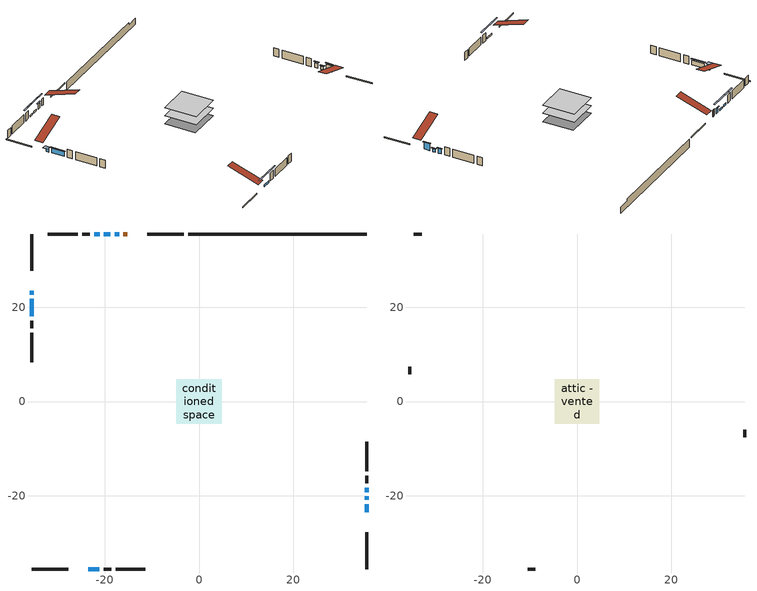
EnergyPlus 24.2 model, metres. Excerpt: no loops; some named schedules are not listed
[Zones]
conditioned space
 floor adiabatic (AdiabaticFloorConstruction): -4.72,-4.72 -4.72,4.72 4.72,4.72 4.72,-4.72 z0.61
 floor foundation (Slab1 construction): -4.87,-4.57 -4.87,4.57 4.87,4.57 4.87,-4.57 z-1.83
 wall outside (RimJoist1 construction): -3.18,35.53 -10.93,35.53 / -35.53,-35.53 -27.78,-35.53 / -35.53,35.53 -35.53,27.78 / 35.53,-35.53 35.53,-27.78 z0.61:0.91
 wall outside (AdiabaticWallConstruction 1): -15.21,35.53 -16.02,35.53 z0.61:2.64
 wall outside (AdiabaticWallConstruction): -35.53,23.5 -35.53,22.68 z0.61:1.93; -23.5,-35.53 -21.16,-35.53 / -18.79,35.53 -20.17,35.53 / -21.1,35.53 -22.27,35.53 z0.61:1.14; -35.53,21.75 -35.53,18.09 / -16.95,35.53 -17.87,35.53 / 35.53,-19.2 35.53,-18.28 z0.61:2.08; 35.53,-23.5 35.53,-21.77 z0.61:2.67; 35.53,-20.84 35.53,-20.13 z0.61:1.53
 wall outside (Wall1 construction): -23.19,35.53 -24.8,35.53 / -20.23,-35.53 -18.62,-35.53 / -35.53,17.17 -35.53,15.56 / 35.53,-17.36 35.53,-15.75 z0.61:3.05
 wall outside (Wall2 construction): -25.73,35.53 -32.04,35.53 / -17.69,-35.53 -11.38,-35.53 / -35.53,14.63 -35.53,8.32 / 35.53,-14.82 35.53,-8.51 z0.61:3.05
 wall foundation (FoundationWall1 construction): -2.25,35.53,-1.83 -2.25,35.53,0.61 31.75,35.53,0.61 31.75,35.53,-0.08 35.53,35.53,-0.08 35.53,35.53,-1.83
 window (WindowConstruction 5): -35.53,23.5 -35.53,22.68 z0.61:1.93
 window (WindowConstruction 8): -23.5,-35.53 -21.16,-35.53 z0.61:1.14
 window (WindowConstruction): -35.53,21.75 -35.53,18.09 z0.61:2.08
 window (WindowConstruction 1): -16.95,35.53 -17.87,35.53 z0.61:2.08
 window (WindowConstruction 2): 35.53,-23.5 35.53,-21.77 z0.61:2.67
 window (WindowConstruction 3): 35.53,-20.84 35.53,-20.13 z0.61:1.52
 window (WindowConstruction 4): 35.53,-19.2 35.53,-18.28 z0.61:2.08
 window (WindowConstruction 6): -18.8,35.53 -20.17,35.53 z0.61:1.14
 window (WindowConstruction 7): -21.1,35.53 -22.26,35.53 z0.61:1.14
 door (Door): -15.21,35.53 -16.02,35.53 z0.61:2.64
 ceiling adiabatic (AdiabaticFloorConstruction): 4.72,-4.72 4.72,4.72 -4.72,4.72 -4.72,-4.72 z0.61
attic - vented
 floor to conditioned space (Floor1 construction Reversed): -4.72,-4.72 -4.72,4.72 4.72,4.72 4.72,-4.72 z3.05
 wall outside (Wall3 construction): -32.97,35.53 -34.6,35.53 / -10.45,-35.53 -8.83,-35.53 / -35.53,7.39 -35.53,5.76 / 35.53,-7.58 35.53,-5.95 z0.61:3.05
 roof outside (Roof1 construction): -14.28,35.53,3.05 -14.28,26.33,6.11 -11.86,26.33,6.11 -11.86,35.53,3.05; -24.42,-35.53,3.05 -24.42,-26.33,6.11 -26.85,-26.33,6.11 -26.85,-35.53,3.05; -35.53,24.42,3.05 -26.33,24.42,6.11 -26.33,26.85,6.11 -35.53,26.85,3.05; 35.53,-24.42,3.05 26.33,-24.42,6.11 26.33,-26.85,6.11 35.53,-26.85,3.05
shading: -35.53,22.38 -35.53,23.79 -36.75,23.79 -36.75,22.38 z2.23; -18.11,-35.53 -26.55,-35.53 -26.55,-35.83 -18.11,-35.83 z4.19; -35.53,17.8 -35.53,22.05 -35.83,22.05 -35.83,17.8 z2.38; -18.17,35.53 -16.65,35.53 -16.65,35.83 -18.17,35.83 z2.38; 35.53,-21.47 35.53,-23.79 35.83,-23.79 35.83,-21.47 z2.97; 35.53,-19.83 35.53,-21.14 35.83,-21.14 35.83,-19.83 z1.82; 35.53,-17.99 35.53,-19.5 35.83,-19.5 35.83,-17.99 z2.38; -23.22,35.53 -15.74,35.53 -15.74,35.83 -23.22,35.83 z4.19; -25.32,35.53 -18.05,35.53 -18.05,35.83 -25.32,35.83 z4.19
[Building]
Building 1: Terrain=Suburbs
[Site:Location]
Quebec Intl AP_QC: Latitude {deg}=46.8; Longitude {deg}=-71.38; Time Zone {hr}=-5; Elevation {m}=74; Keep Site Location Information=Yes
[Site:GroundTemperature:Shallow]
0.0108218, -2.24938, -2.43038, -1.3578, 2.94801, 7.23376, 10.9493, 13.303, 13.5029, 11.5886, 7.96783, 3.81355
[Site:WaterMainsTemperature]
Calculation Method=Schedule; Temperature Schedule=mains temperature schedule
[Material] Roughness=Rough; Thermal Absorptance=0.9
Name | Thickness {m} | Conductivity {W/m-K} | Density {kg/m3} | Specific Heat {J/kg-K} | Solar Absorptance | Visible Absorptance
asphalt or fiberglass shingles | 0.00635 | 0.162714 | 1121.4 | 1465.45 | 0.4 | 0.4
ceiling loosefill ins | 0.169333 | 0.0480833 | 16.02 | 1046.75 | 0.7 | 0.7
ceiling stud and cavity | 0.1397 | 0.0759208 | 65.682 | 1177.47 | 0.7 | 0.7
concrete 4.0 in. | 0.1016 | 1.803125 | 2242.8 | 837.4 | 0.7 | 0.7
concrete 8.0 in. | 0.2032 | 1.803125 | 2242.8 | 837.4 | 0.7 | 0.7
door material | 0.04445 | 0.053851 | 512.64 | 1214.23 | 0.7 | 0.7
exterior vertical ins | 0.0536725 | 0.029427 | 32.04 | 1214.23 | 0.7 | 0.7
floor covering | 0.0127 | 0.0433444 | 54.468 | 1339.84 | 0.6 | 0.6
floor rigid ins; wall rigid ins 1 | 0.512978 | 0.029427 | 32.04 | 1214.23 | 0.7 | 0.7
floor stud and cavity | 0.1397 | 1.75129 | 37.0049 | 1207.88 | 0.7 | 0.7
furniture material conditioned space 1 | 0.1524 | 0.115458 | 640.8 | 1214.23 | 0.6 | 0.6
gypsum board | 0.0127 | 0.160291 | 801 | 837.4 | 0.6 | 0.6
gypsum board 1 | 0.0127 | 0.160291 | 801 | 837.4 | 0.7 | 0.7
osb sheathing 0.5 in. | 0.0127 | 0.115458 | 512.64 | 1214.23 | 0.7 | 0.7
osb sheathing 0.75 in. | 0.01905 | 0.115458 | 512.64 | 1214.23 | 0.7 | 0.7
osb sheathing 2.0 in. | 0.0508 | 0.115458 | 512.64 | 1214.23 | 0.7 | 0.7
rim joist rigid ins; wall rigid ins | 0.051816 | 0.029427 | 32.04 | 1214.23 | 0.7 | 0.7
rim joist stud and cavity | 0.0508 | 0.04374 | 125.044 | 1163.47 | 0.6 | 0.6
slab rigid ins | 0.0259096 | 0.029427 | 32.04 | 1214.23 | 0.7 | 0.7
wall stud and cavity | 0.1397 | 0.118771 | 139.0536 | 1170.24 | 0.7 | 0.7
wall stud and cavity 1 | 0.1397 | 0.139928 | 139.0536 | 1170.24 | 0.7 | 0.7
wall stud and cavity 2 | 0.0889 | 6.1454 | 50.32683 | 1063.81 | 0.6 | 0.6
wall stud and cavity 3 | 0.0889 | 0.380278 | 52.3479 | 1209.89 | 0.7 | 0.7
wall stud and cavity 4 | 0.0889 | 0.391764 | 83.0341 | 1211.67 | 0.7 | 0.7
wood siding | 0.0254 | 0.102417 | 544.68 | 1172.36 | 0.4 | 0.4
wood siding 1 | 0.00254 | 0.102417 | 544.68 | 1172.36 | 0.4 | 0.4
wood siding 2; wood siding 3; wood siding 4 | 0.0254 | 0.102417 | 544.68 | 1172.36 | 0.7 | 0.7
[WindowMaterial:SimpleGlazingSystem]
Name | U-Factor {W/m2-K} | Solar Heat Gain Coefficient
WindowMaterial | 1.66763 | 0.42
WindowMaterial 1 | 1.76529 | 0.39
WindowMaterial 2 | 1.2026 | 0.21
WindowMaterial 3 | 1.88339 | 0.35
WindowMaterial 4 | 1.65059 | 0.43
WindowMaterial 5 | 3.02297 | 0.49
WindowMaterial 6 | 3.03035 | 0.47
[Construction]
AdiabaticFloorConstruction: floor stud and cavity, floor rigid ins, osb sheathing 0.75 in., floor covering
AdiabaticWallConstruction: wood siding 3, wall rigid ins 1, wall stud and cavity 3, gypsum board
AdiabaticWallConstruction 1: wood siding 4, wall rigid ins 1, wall stud and cavity 3, gypsum board
Door: door material
Floor1 construction Reversed: gypsum board, ceiling stud and cavity, ceiling loosefill ins
FoundationWall1 construction: concrete 8.0 in., gypsum board 1
furniture construction conditioned space 1: furniture material conditioned space 1
PartitionWallConstruction: gypsum board, wall stud and cavity 4, gypsum board
RimJoist1 construction: wood siding 2, rim joist rigid ins, osb sheathing 2.0 in., rim joist stud and cavity
Roof1 construction: asphalt or fiberglass shingles
Slab1 construction: slab rigid ins, concrete 4.0 in.
Wall1 construction: wood siding, wall rigid ins, osb sheathing 0.5 in., wall stud and cavity, gypsum board
Wall2 construction: wood siding, wall rigid ins, osb sheathing 0.5 in., wall stud and cavity 1, gypsum board
Wall3 construction: wood siding 1, wall stud and cavity 2
WindowConstruction: WindowMaterial
WindowConstruction 1; WindowConstruction 4: WindowMaterial 1
WindowConstruction 2: WindowMaterial 2
WindowConstruction 3: WindowMaterial 3
WindowConstruction 5: WindowMaterial 4
WindowConstruction 6: WindowMaterial 5
WindowConstruction 7; WindowConstruction 8: WindowMaterial 6
[Zone] Multiplier=1; Part of Total Floor Area=Yes
Name | Volume {m3}
attic - vented | 44.3939
conditioned space | 457.2
[Space]
Name | Zone | Volume {m3}
attic - vented 1 | attic - vented | 44.3939
conditioned space 1 | conditioned space | 457.2
[ZoneInfiltration:EffectiveLeakageArea]
infil attic - vented 1: Zone or Space=attic - vented 1; Schedule=Always On Discrete; Effective Air Leakage Area {cm2}=3293.17; Stack Coefficient=0.000382779; Wind Coefficient=1.32189e-05
[ZoneMixing]
whole house fan mix: Zone or Space=attic - vented; Schedule=Always On Continuous; Design Flow Rate Calculation Method=Flow/Zone; Design Flow Rate {m3/s}=0; Source Zone or Space=conditioned space
[SurfaceProperty:ExposedFoundationPerimeter]
Slab1: Exposed Perimeter Calculation Method=TotalExposedPerimeter; Total Exposed Perimeter {m}=37.78
[InternalMass] Zone or ZoneList=conditioned space; Space or SpaceList=conditioned space 1
Name | Construction | Surface Area {m2}
furniture mass conditioned space 1 | furniture construction conditioned space 1 | 71.3599
partition wall mass | PartitionWallConstruction | 178.4
[Lights]
interior lighting: Zone or ZoneList or Space or SpaceList=conditioned space 1; Schedule=interior lighting schedule; Design Level Calculation Method=LightingLevel; Lighting Level {W}=343.2; Return Air Fraction=0; Fraction Radiant=0.6; Fraction Visible=0.2; Fraction Replaceable=1
[People]
occupants: Zone or ZoneList or Space or SpaceList=conditioned space 1; Number of People Schedule=occupants schedule; Number of People Calculation Method=People; Number of People=3; Fraction Radiant=0.314171; Sensible Heat Fraction=0.56303; Activity Level Schedule=occupants activity schedule; Carbon Dioxide Generation Rate {m3/s-W}=0; Enable ASHRAE 55 Comfort Warnings=No; Mean Radiant Temperature Calculation Type=EnclosureAveraged
[ElectricEquipment] Zone or ZoneList or Space or SpaceList=conditioned space 1; Design Level Calculation Method=EquipmentLevel
Name | Schedule | Design Level {W} | Fraction Latent | Fraction Radiant | Fraction Lost
clothes dryer | clothes dryer schedule | 140.772 | 0.015 | 0.081 | 0.85
clothes washer | clothes washer schedule | 32.1985 | 0.03 | 0.162 | 0.7
cooking range | cooking range schedule | 215.147 | 0.08 | 0.432 | 0.2
dishwasher | dishwasher schedule | 66.8632 | 0.3 | 0.18 | 0.4
fridge | fridge schedule | 72.9452 | 0 | 0.6 | 0
mech vent bath fan 0 | mech vent bath fan 0 schedule | 25.1 | 0 | 0 | 1
mech vent house fan | mech vent house fan schedule | 19.9167 | 0 | 0 | 0.5
mech vent house fan cfis | mech vent house fan cfis schedule | 0 | 0 | 0 | 0
mech vent range fan 0 | mech vent range fan 0 schedule | 57 | 0 | 0 | 1
misc plug loads | misc plug loads schedule | 494.7 | 0.045 | 0.513 | 0.1
whole house fan | Always On Discrete | 0 | 0 | 0 | 1
[OtherEquipment] Zone or ZoneList or Space or SpaceList=conditioned space 1; Design Level Calculation Method=EquipmentLevel
Name | Fuel Type | Schedule | Design Level {W} | Fraction Latent | Fraction Radiant | Fraction Lost
clothes dryer 1 | Electricity | clothes dryer schedule | 0 | 0.015 | 0.081 | 0.85
cooking range 1 | Electricity | cooking range schedule | 0 | 0.08 | 0.432 | 0.2
general water use latent | None | general water use schedule | 62.594 | 1 | 0 | 0
general water use sensible | None | general water use schedule | -61.6891 | 0 | 0.6 | 0
mech vent house fan latent load | None | Always On Discrete | 0 | 1 | 0 | 0
mech vent house fan sensible load | None | Always On Discrete | 0 | 0 | 0 | 0
water heater energy adjustment1 | Electricity | Always On Discrete | 0.01 | 0 | 0 | 1
[ZoneInfiltration:DesignFlowRate] Zone or ZoneList or Space or SpaceList=conditioned space 1; Schedule=Always On Discrete; Design Flow Rate Calculation Method=Flow/Zone; Design Flow Rate {m3/s}=0
infil flow; natural vent flow; whole house fan flow
[ZoneControl:Thermostat]
conditioned space Thermostat: Zone or ZoneList=conditioned space; Control Type Schedule=conditioned space Thermostat Schedule; Control 1=conditioned space temperature setpoint; Temperature Difference Between Cutout And Setpoint {deltaC}=0
[ZoneHVAC:Baseboard:Convective:Electric]
electric baseboard: Availability Schedule=Always On Discrete; Heating Design Capacity {W}=5342.39; Efficiency=1
[Zone equipment]
conditioned space: electric baseboard
[Foundation:Kiva]
Foundation Kiva 1: Initial Indoor Air Temperature {C}=18; Wall Height Above Grade {m}=0.609996; Wall Depth Below Slab {m}=0.2032; Custom Block Material Name 1=exterior vertical ins; Custom Block Depth 1 {m}=2.43998; Custom Block X Position 1 {m}=0.2159; Custom Block Z Position 1 {m}=0
[Foundation:Kiva:Settings]
Soil Conductivity {W/m-K}=0.849921; Soil Density {kg/m3}=1842.3; Soil Specific Heat {J/kg-K}=418.7; Ground Solar Absorptivity=0.9; Ground Thermal Absorptivity=0.9; Ground Surface Roughness {m}=0.03; Far-Field Width {m}=40; Deep-Ground Boundary Condition=ZeroFlux; Deep-Ground Depth {m}=40; Minimum Cell Dimension {m}=0.2; Maximum Cell Growth Coefficient=3; Simulation Timestep=Timestep
[Exterior:Lights]
exterior lighting: Schedule=exterior lighting schedule; Design Level {W}=75.6
[EnergyManagementSystem:GlobalVariable]
infil_program_Qfan
infil_program_Qinf
natural_vent_program_Qnv
natural_vent_program_Qwhf
[EnergyManagementSystem:Sensor]
Name | Output:Variable or Output:Meter Index Key | Output:Variable or Output:Meter
airflow_gain | infil flow | Infiltration Sensible Heat Gain Energy
airflow_gain_1 | natural vent flow | Infiltration Sensible Heat Gain Energy
airflow_gain_2 | whole house fan flow | Infiltration Sensible Heat Gain Energy
airflow_loss | infil flow | Infiltration Sensible Heat Loss Energy
airflow_loss_1 | natural vent flow | Infiltration Sensible Heat Loss Energy
airflow_loss_2 | whole house fan flow | Infiltration Sensible Heat Loss Energy
clg_load_cond |  | Cooling:EnergyTransfer:Zone:CONDITIONED SPACE
clg_sp_s; clg_sp_s_1 | cooling setpoint | Schedule Value
clothes_dryer_exhaust_0_sch_s | clothes dryer exhaust 0 schedule | Schedule Value
conditioned_space_clg_unmet_s | conditioned space | Zone Cooling Setpoint Not Met Time
conditioned_space_htg_unmet_s | conditioned space | Zone Heating Setpoint Not Met Time
cool_season | cooling season schedule | Schedule Value
fridge_tin_s | conditioned space | Zone Mean Air Temperature
htg_load_cond |  | Heating:EnergyTransfer:Zone:CONDITIONED SPACE
htg_sp_s; htg_sp_s_1 | heating setpoint | Schedule Value
ig_ee_conv | clothes dryer | Electric Equipment Convective Heating Energy
ig_ee_conv_2 | cooking range | Electric Equipment Convective Heating Energy
ig_ee_conv_4 | fridge | Electric Equipment Convective Heating Energy
ig_ee_conv_5 | misc plug loads | Electric Equipment Convective Heating Energy
ig_ee_conv_6 | whole house fan | Electric Equipment Convective Heating Energy
ig_ee_rad | clothes dryer | Electric Equipment Radiant Heating Energy
ig_ee_rad_2 | cooking range | Electric Equipment Radiant Heating Energy
ig_ee_rad_4 | fridge | Electric Equipment Radiant Heating Energy
ig_ee_rad_5 | misc plug loads | Electric Equipment Radiant Heating Energy
ig_ee_rad_6 | whole house fan | Electric Equipment Radiant Heating Energy
ig_lgt_conv | interior lighting | Lights Convective Heating Energy
ig_lgt_rad | interior lighting | Lights Radiant Heating Energy
ig_lgt_vis | interior lighting | Lights Visible Radiation Heating Energy
ig_oe_conv | clothes dryer 1 | Other Equipment Convective Heating Energy
ig_oe_conv_1 | cooking range 1 | Other Equipment Convective Heating Energy
ig_oe_conv_2 | general water use latent | Other Equipment Convective Heating Energy
ig_oe_conv_3 | general water use sensible | Other Equipment Convective Heating Energy
ig_oe_conv_4 | water heater energy adjustment1 | Other Equipment Convective Heating Energy
ig_oe_rad | clothes dryer 1 | Other Equipment Radiant Heating Energy
ig_oe_rad_1 | cooking range 1 | Other Equipment Radiant Heating Energy
ig_oe_rad_2 | general water use latent | Other Equipment Radiant Heating Energy
ig_oe_rad_3 | general water use sensible | Other Equipment Radiant Heating Energy
ig_oe_rad_4 | water heater energy adjustment1 | Other Equipment Radiant Heating Energy
ig_ppl_conv | occupants | People Convective Heating Energy
ig_ppl_rad | occupants | People Radiant Heating Energy
im_conv | furniture mass conditioned space 1 | Surface Inside Face Convection Heat Gain Energy
im_conv_1 | partition wall mass | Surface Inside Face Convection Heat Gain Energy
im_ig | furniture mass conditioned space 1 | Surface Inside Face Internal Gains Radiation Heat Gain Energy
im_ig_1 | partition wall mass | Surface Inside Face Internal Gains Radiation Heat Gain Energy
im_lgt | furniture mass conditioned space 1 | Surface Inside Face Lights Radiation Heat Gain Energy
im_lgt_1 | partition wall mass | Surface Inside Face Lights Radiation Heat Gain Energy
im_sol | furniture mass conditioned space 1 | Surface Inside Face Solar Radiation Heat Gain Energy
im_sol_1 | partition wall mass | Surface Inside Face Solar Radiation Heat Gain Energy
im_surf | furniture mass conditioned space 1 | Surface Inside Face Net Surface Thermal Radiation Heat Gain Energy
im_surf_1 | partition wall mass | Surface Inside Face Net Surface Thermal Radiation Heat Gain Energy
mech_vent_bath_fan_0_sch_s | mech vent bath fan 0 schedule | Schedule Value
mech_vent_range_fan_0_sch_s | mech vent range fan 0 schedule | Schedule Value
mv_conv | mech vent bath fan 0 | Electric Equipment Convective Heating Energy
mv_conv_1 | mech vent house fan | Electric Equipment Convective Heating Energy
mv_conv_2 | mech vent house fan cfis | Electric Equipment Convective Heating Energy
mv_conv_3 | mech vent range fan 0 | Electric Equipment Convective Heating Energy
mv_conv_4 | mech vent house fan latent load | Other Equipment Convective Heating Energy
mv_conv_5 | mech vent house fan sensible load | Other Equipment Convective Heating Energy
mv_rad | mech vent bath fan 0 | Electric Equipment Radiant Heating Energy
mv_rad_1 | mech vent house fan | Electric Equipment Radiant Heating Energy
mv_rad_2 | mech vent house fan cfis | Electric Equipment Radiant Heating Energy
mv_rad_3 | mech vent range fan 0 | Electric Equipment Radiant Heating Energy
mv_rad_4 | mech vent house fan latent load | Other Equipment Radiant Heating Energy
mv_rad_5 | mech vent house fan sensible load | Other Equipment Radiant Heating Energy
natural_vent_s | natural vent schedule | Schedule Value
out_pb_s |  | Site Outdoor Air Barometric Pressure
out_wt_s |  | Site Outdoor Air Humidity Ratio
site_vw_s |  | Site Wind Speed
ss_back_out | Window1 | Surface Window Shortwave from Zone Back Out Window Heat Transfer Rate
ss_back_out_1 | Window10 | Surface Window Shortwave from Zone Back Out Window Heat Transfer Rate
ss_back_out_2 | Window2 | Surface Window Shortwave from Zone Back Out Window Heat Transfer Rate
ss_back_out_3 | Window4 | Surface Window Shortwave from Zone Back Out Window Heat Transfer Rate
ss_back_out_4 | Window5 | Surface Window Shortwave from Zone Back Out Window Heat Transfer Rate
ss_back_out_5 | Window6 | Surface Window Shortwave from Zone Back Out Window Heat Transfer Rate
ss_back_out_6 | Window7 | Surface Window Shortwave from Zone Back Out Window Heat Transfer Rate
ss_back_out_7 | Window8 | Surface Window Shortwave from Zone Back Out Window Heat Transfer Rate
ss_back_out_8 | Window9 | Surface Window Shortwave from Zone Back Out Window Heat Transfer Rate
ss_conv | Door1 | Surface Inside Face Convection Heat Gain Energy
ss_conv_1 | Window1 | Surface Inside Face Convection Heat Gain Energy
ss_conv_2 | Window10 | Surface Inside Face Convection Heat Gain Energy
ss_conv_3 | Window2 | Surface Inside Face Convection Heat Gain Energy
ss_conv_4 | Window4 | Surface Inside Face Convection Heat Gain Energy
ss_conv_5 | Window5 | Surface Inside Face Convection Heat Gain Energy
ss_conv_6 | Window6 | Surface Inside Face Convection Heat Gain Energy
ss_conv_7 | Window7 | Surface Inside Face Convection Heat Gain Energy
ss_conv_8 | Window8 | Surface Inside Face Convection Heat Gain Energy
ss_conv_9 | Window9 | Surface Inside Face Convection Heat Gain Energy
ss_ig | Door1 | Surface Inside Face Internal Gains Radiation Heat Gain Energy
ss_ig_1 | Window1 | Surface Inside Face Internal Gains Radiation Heat Gain Energy
ss_ig_2 | Window10 | Surface Inside Face Internal Gains Radiation Heat Gain Energy
ss_ig_3 | Window2 | Surface Inside Face Internal Gains Radiation Heat Gain Energy
ss_ig_4 | Window4 | Surface Inside Face Internal Gains Radiation Heat Gain Energy
ss_ig_5 | Window5 | Surface Inside Face Internal Gains Radiation Heat Gain Energy
ss_ig_6 | Window6 | Surface Inside Face Internal Gains Radiation Heat Gain Energy
ss_ig_7 | Window7 | Surface Inside Face Internal Gains Radiation Heat Gain Energy
ss_ig_8 | Window8 | Surface Inside Face Internal Gains Radiation Heat Gain Energy
ss_ig_9 | Window9 | Surface Inside Face Internal Gains Radiation Heat Gain Energy
ss_lgt | Door1 | Surface Inside Face Lights Radiation Heat Gain Energy
ss_sol | Door1 | Surface Inside Face Solar Radiation Heat Gain Energy
ss_surf | Door1 | Surface Inside Face Net Surface Thermal Radiation Heat Gain Energy
ss_surf_1 | Window1 | Surface Inside Face Net Surface Thermal Radiation Heat Gain Energy
ss_surf_2 | Window10 | Surface Inside Face Net Surface Thermal Radiation Heat Gain Energy
ss_surf_3 | Window2 | Surface Inside Face Net Surface Thermal Radiation Heat Gain Energy
ss_surf_4 | Window4 | Surface Inside Face Net Surface Thermal Radiation Heat Gain Energy
ss_surf_5 | Window5 | Surface Inside Face Net Surface Thermal Radiation Heat Gain Energy
ss_surf_6 | Window6 | Surface Inside Face Net Surface Thermal Radiation Heat Gain Energy
ss_surf_7 | Window7 | Surface Inside Face Net Surface Thermal Radiation Heat Gain Energy
ss_surf_8 | Window8 | Surface Inside Face Net Surface Thermal Radiation Heat Gain Energy
ss_surf_9 | Window9 | Surface Inside Face Net Surface Thermal Radiation Heat Gain Energy
ss_trans_in | Window1 | Surface Window Transmitted Solar Radiation Rate
ss_trans_in_1 | Window10 | Surface Window Transmitted Solar Radiation Rate
ss_trans_in_2 | Window2 | Surface Window Transmitted Solar Radiation Rate
ss_trans_in_3 | Window4 | Surface Window Transmitted Solar Radiation Rate
ss_trans_in_4 | Window5 | Surface Window Transmitted Solar Radiation Rate
ss_trans_in_5 | Window6 | Surface Window Transmitted Solar Radiation Rate
ss_trans_in_6 | Window7 | Surface Window Transmitted Solar Radiation Rate
ss_trans_in_7 | Window8 | Surface Window Transmitted Solar Radiation Rate
ss_trans_in_8 | Window9 | Surface Window Transmitted Solar Radiation Rate
ss_trans_out | Window1 | Surface Inside Face Initial Transmitted Diffuse Transmitted Out Window Solar Radiation Rate
ss_trans_out_1 | Window10 | Surface Inside Face Initial Transmitted Diffuse Transmitted Out Window Solar Radiation Rate
ss_trans_out_2 | Window2 | Surface Inside Face Initial Transmitted Diffuse Transmitted Out Window Solar Radiation Rate
ss_trans_out_3 | Window4 | Surface Inside Face Initial Transmitted Diffuse Transmitted Out Window Solar Radiation Rate
ss_trans_out_4 | Window5 | Surface Inside Face Initial Transmitted Diffuse Transmitted Out Window Solar Radiation Rate
ss_trans_out_5 | Window6 | Surface Inside Face Initial Transmitted Diffuse Transmitted Out Window Solar Radiation Rate
ss_trans_out_6 | Window7 | Surface Inside Face Initial Transmitted Diffuse Transmitted Out Window Solar Radiation Rate
ss_trans_out_7 | Window8 | Surface Inside Face Initial Transmitted Diffuse Transmitted Out Window Solar Radiation Rate
ss_trans_out_8 | Window9 | Surface Inside Face Initial Transmitted Diffuse Transmitted Out Window Solar Radiation Rate
s_conv | Floor1 | Surface Inside Face Convection Heat Gain Energy
s_conv_1 | FoundationWall1 | Surface Inside Face Convection Heat Gain Energy
s_conv_10 | Wall1:180 | Surface Inside Face Convection Heat Gain Energy
s_conv_11 | Wall1:270 | Surface Inside Face Convection Heat Gain Energy
s_conv_12 | Wall1:90 | Surface Inside Face Convection Heat Gain Energy
s_conv_13 | Wall2:0 | Surface Inside Face Convection Heat Gain Energy
s_conv_14 | Wall2:180 | Surface Inside Face Convection Heat Gain Energy
s_conv_15 | Wall2:270 | Surface Inside Face Convection Heat Gain Energy
s_conv_16 | Wall2:90 | Surface Inside Face Convection Heat Gain Energy
s_conv_2 | inferred conditioned ceiling | Surface Inside Face Convection Heat Gain Energy
s_conv_3 | inferred conditioned floor | Surface Inside Face Convection Heat Gain Energy
s_conv_4 | RimJoist1:0 | Surface Inside Face Convection Heat Gain Energy
s_conv_5 | RimJoist1:180 | Surface Inside Face Convection Heat Gain Energy
s_conv_6 | RimJoist1:270 | Surface Inside Face Convection Heat Gain Energy
s_conv_7 | RimJoist1:90 | Surface Inside Face Convection Heat Gain Energy
s_conv_8 | Slab1 | Surface Inside Face Convection Heat Gain Energy
s_conv_9 | Wall1:0 | Surface Inside Face Convection Heat Gain Energy
s_ig | Floor1 | Surface Inside Face Internal Gains Radiation Heat Gain Energy
s_ig_1 | FoundationWall1 | Surface Inside Face Internal Gains Radiation Heat Gain Energy
s_ig_10 | Wall1:180 | Surface Inside Face Internal Gains Radiation Heat Gain Energy
s_ig_11 | Wall1:270 | Surface Inside Face Internal Gains Radiation Heat Gain Energy
s_ig_12 | Wall1:90 | Surface Inside Face Internal Gains Radiation Heat Gain Energy
s_ig_13 | Wall2:0 | Surface Inside Face Internal Gains Radiation Heat Gain Energy
s_ig_14 | Wall2:180 | Surface Inside Face Internal Gains Radiation Heat Gain Energy
s_ig_15 | Wall2:270 | Surface Inside Face Internal Gains Radiation Heat Gain Energy
s_ig_16 | Wall2:90 | Surface Inside Face Internal Gains Radiation Heat Gain Energy
s_ig_2 | inferred conditioned ceiling | Surface Inside Face Internal Gains Radiation Heat Gain Energy
s_ig_3 | inferred conditioned floor | Surface Inside Face Internal Gains Radiation Heat Gain Energy
s_ig_4 | RimJoist1:0 | Surface Inside Face Internal Gains Radiation Heat Gain Energy
